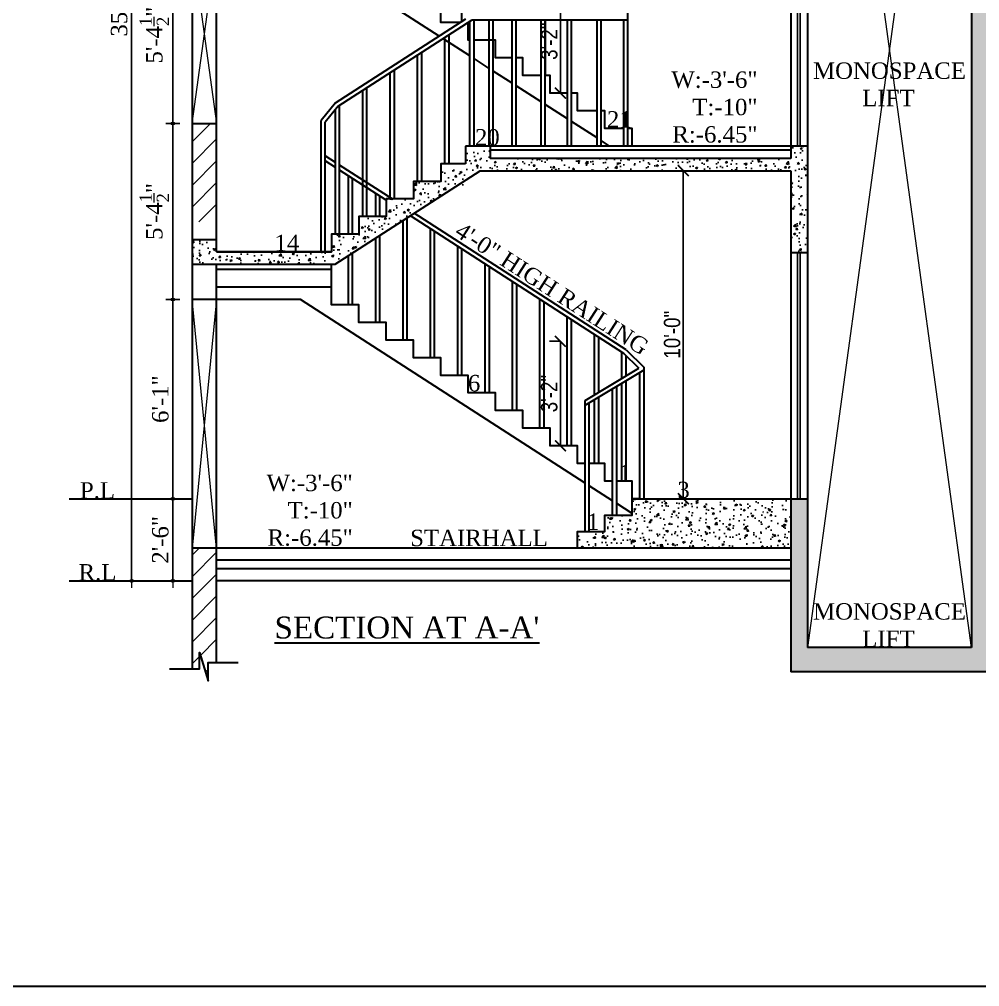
# Model space of a CAD drawing. Header units: feet. Extents: x 29269 to 32217, y -19918 to 20536.
# Drawn here: x 30485.9 to 30837, y -19918 to -19564.2 of the extents above; entities that cross this region are included whole.
import ezdxf
from ezdxf.enums import TextEntityAlignment as Align

# ---------------------------------------------------------------- set-up
doc = ezdxf.new("R2010")
doc.units = ezdxf.units.FT
doc.header["$MEASUREMENT"] = 0
doc.header["$PDMODE"] = 2
doc.layers.get('0').update_dxf_attribs({"lineweight": 30})
doc.layers.add('BLK_1_PARAPET_HT', color=2, linetype='Continuous', plot=False)
for name, color, linetype, lineweight in [('BLK_1_STAIR_HEADROOM', 7, 'Continuous', 0), ('D.DIM.', 191, 'Continuous', 5), ('HAT', 8, 'Continuous', 25), ('HATCH', 9, 'Continuous', 20), ('staircase', 200, 'Continuous', 30), ('TEXT', 150, 'Continuous', 30), ('WAII', 1, 'Continuous', 25), ('WALL', 10, 'Continuous', 30)]:
    doc.layers.add(name, color=color, linetype=linetype, lineweight=lineweight)
doc.styles.add('GURPREET', font='times.ttf')
doc.styles.get("Standard").update_dxf_attribs({"font": 'ARIALN.TTF'})
doc.dimstyles.new('GURPREET', dxfattribs={"dimtxt": 6, "dimasz": 0.4, "dimexe": 0.18, "dimexo": 0.0625, "dimgap": 1.5, "dimtad": 1, "dimdec": 1, "dimzin": 3, "dimdsep": 46, "dimlunit": 4, "dimtxsty": 'GURPREET', "dimblk": 'DIM TIK', "dimcen": 1, "dimse1": 1, "dimse2": 1, "dimclrd": 4, "dimclrt": 7, "dimadec": 0, "dimazin": 0, "dimtfac": 0.75, "dimtdec": 1, "dimtix": 1, "dimtmove": 2, "dimatfit": 3, "dimfxl": 0.18, "dimtolj": 1, "dimtzin": 0, "dimlwd": 25, "dimarcsym": 0})
doc.dimstyles.get("Standard").update_dxf_attribs({"dimtxt": 6, "dimasz": 4, "dimexe": 4, "dimexo": 4, "dimgap": 1, "dimtad": 1, "dimdec": 1, "dimzin": 3, "dimdsep": 46, "dimlunit": 4, "dimtxsty": 'Standard', "dimblk": 'ARCHTICK', "dimcen": 0.09, "dimadec": 0, "dimazin": 0, "dimtfac": 1.005, "dimtdec": 1, "dimtofl": 0, "dimtmove": 2, "dimatfit": 3, "dimfxl": 4, "dimfxlon": 1, "dimtolj": 1, "dimtzin": 0, "dimarcsym": 0})
pattern_1 = [(45, (-4015.833, -36919.582), (-3.97747564, 3.97747564), [])]
pattern_2 = [(50, (-4015.833, -36919.582), (7.1726018, -0.62752135), [0.75, -8.25]), (355, (-4015.833, -36919.582), (-1.3875133, 7.5219213), [0.6, -6.6]), (100.4514, (-4015.235, -36919.6344), (5.7850938, 6.8943954), [0.6374019, -7.0114211]), (46.1842, (-4015.833, -36917.582), (10.6724105, -1.6551901), [1.125, -12.375]), (96.6356, (-4014.944, -36917.72), (9.346627, 9.7411787), [0.956103, -10.51713]), (351.1842, (-4015.833, -36917.582), (9.3466195, 9.741186), [0.9, -9.9]), (21, (-4014.833, -36918.082), (5.9690705, -4.0261889), [0.75, -8.25]), (326, (-4014.833, -36918.082), (2.4331533, 7.2515005), [0.6, -6.6]), (71.4514, (-4014.3355, -36918.4176), (8.4022263, 3.225305), [0.6374019, -7.0114211]), (37.5, (-4015.833, -36919.582), (0.12159855, 3.32893854), [0, -6.52, 0, -6.7, 0, -6.625]), (7.5, (-4015.833, -36919.582), (2.63069537, 3.94411712), [0, -3.82, 0, -6.37, 0, -2.525]), (327.5, (-4018.063, -36919.582), (5.33822436, -0.22554872), [0, -2.5, 0, -7.8, 0, -10.35]), (317.5, (-4019.063, -36919.582), (5.8318617, 1.0010498), [0, -3.25, 0, -5.18, 0, -7.35])]
pattern_3 = [(50, (-4015.833, -36884.417), (7.1726018, -0.62752135), [0.75, -8.25]), (355, (-4015.833, -36884.417), (-1.3875133, 7.5219213), [0.6, -6.6]), (100.4514, (-4015.235, -36884.469), (5.7850938, 6.8943954), [0.6374019, -7.0114211]), (46.1842, (-4015.833, -36882.417), (10.6724105, -1.6551901), [1.125, -12.375]), (96.6356, (-4014.944, -36882.555), (9.346627, 9.7411787), [0.956103, -10.51713]), (351.1842, (-4015.833, -36882.417), (9.3466195, 9.741186), [0.9, -9.9]), (21, (-4014.833, -36882.917), (5.9690705, -4.0261889), [0.75, -8.25]), (326, (-4014.833, -36882.917), (2.4331533, 7.2515005), [0.6, -6.6]), (71.4514, (-4014.3355, -36883.2524), (8.4022263, 3.225305), [0.6374019, -7.0114211]), (37.5, (-4015.833, -36884.417), (0.12159855, 3.32893854), [0, -6.52, 0, -6.7, 0, -6.625]), (7.5, (-4015.833, -36884.417), (2.63069537, 3.94411712), [0, -3.82, 0, -6.37, 0, -2.525]), (327.5, (-4018.063, -36884.417), (5.33822436, -0.22554872), [0, -2.5, 0, -7.8, 0, -10.35]), (317.5, (-4019.063, -36884.417), (5.8318617, 1.0010498), [0, -3.25, 0, -5.18, 0, -7.35])]

# ---------------------------------------------------------------- blocks, each defined once
blk = doc.blocks.new('DIM TIK')
blk.add_hatch(color=7).paths.add_polyline_path([(-1.45, 0, 1), (1.45, 0, 1)])
at = {"color": 7}
for p, q in [((0, 1.45), (0, 6.43)), ((1.45, 0), (6.43, 0)), ((-6.43, 0), (-1.45, 0)), ((0, -6.43), (0, -1.45))]:
    blk.add_line(p, q, dxfattribs=at)
blk.add_circle((0, 0), 1.45, dxfattribs=at)
blk = doc.blocks.new('*D213')
at = {"layer": 'D.DIM.', "color": 4, "linetype": 'Continuous', "lineweight": 25, "transparency": 16777216}
blk.add_line((30542.01, -19769.15), (30542.01, -19739.95), dxfattribs=at)
at = {"layer": 'Defpoints', "color": 0, "transparency": 16777216}
for p in [(30542.01, -19739.55), (30549.03, -19739.55), (30549.03, -19769.55)]:
    blk.add_point(p, dxfattribs=at)
at = {"layer": 'D.DIM.', "color": 4, "lineweight": 25, "transparency": 16777216, "xscale": 0.4, "yscale": 0.4, "zscale": 0.4}
for p, rotation in [((30542.01, -19739.55), 90), ((30542.01, -19769.55), 270)]:
    blk.add_blockref('DIM TIK', p, dxfattribs=dict(at, rotation=rotation))
at = {"layer": 'D.DIM.', "color": 7, "transparency": 16777216, "insert": (30537.46, -19754.55), "char_height": 6, "attachment_point": 5, "rotation": 90, "style": 'GURPREET'}
blk.add_mtext('\\A1;2\'-6"', dxfattribs=at)
blk = doc.blocks.new('*D214')
at = {"layer": 'D.DIM.', "color": 4, "linetype": 'Continuous', "lineweight": 25, "transparency": 16777216}
blk.add_line((30542.01, -19666.25), (30542.01, -19602.7), dxfattribs=at)
at = {"layer": 'Defpoints', "color": 0, "transparency": 16777216}
for p in [(30542.01, -19602.3), (30549.03, -19602.3), (30549.03, -19666.65)]:
    blk.add_point(p, dxfattribs=at)
at = {"layer": 'D.DIM.', "color": 4, "lineweight": 25, "transparency": 16777216, "xscale": 0.4, "yscale": 0.4, "zscale": 0.4}
for p, rotation in [((30542.01, -19602.3), 90), ((30542.01, -19666.65), 270)]:
    blk.add_blockref('DIM TIK', p, dxfattribs=dict(at, rotation=rotation))
at = {"layer": 'D.DIM.', "color": 7, "transparency": 16777216, "insert": (30535.22, -19634.47), "char_height": 6, "attachment_point": 5, "rotation": 90, "style": 'GURPREET'}
blk.add_mtext('\\A1;5\'-4{\\H0.750000x;\\S1/2;}"', dxfattribs=at)
blk = doc.blocks.new('*D215')
at = {"layer": 'D.DIM.', "color": 4, "linetype": 'Continuous', "lineweight": 25, "transparency": 16777216}
blk.add_line((30542.01, -19601.9), (30542.01, -19538.05), dxfattribs=at)
at = {"layer": 'Defpoints', "color": 0, "transparency": 16777216}
for p in [(30542.01, -19537.65), (30558.03, -19537.65), (30549.03, -19602.3)]:
    blk.add_point(p, dxfattribs=at)
at = {"layer": 'D.DIM.', "color": 4, "lineweight": 25, "transparency": 16777216, "xscale": 0.4, "yscale": 0.4, "zscale": 0.4}
for p, rotation in [((30542.01, -19537.65), 90), ((30542.01, -19602.3), 270)]:
    blk.add_blockref('DIM TIK', p, dxfattribs=dict(at, rotation=rotation))
at = {"layer": 'D.DIM.', "color": 7, "transparency": 16777216, "insert": (30535.22, -19569.97), "char_height": 6, "attachment_point": 5, "rotation": 90, "style": 'GURPREET'}
blk.add_mtext('\\A1;5\'-4{\\H0.750000x;\\S1/2;}"', dxfattribs=at)
blk = doc.blocks.new('*D219')
at = {"layer": 'D.DIM.', "color": 4, "linetype": 'Continuous', "lineweight": 25, "transparency": 16777216}
blk.add_line((30526.96, -19769.15), (30526.96, -19349.95), dxfattribs=at)
at = {"layer": 'Defpoints', "color": 0, "transparency": 16777216}
for p in [(30526.96, -19349.55), (30558.03, -19349.55), (30532.33, -19769.55)]:
    blk.add_point(p, dxfattribs=at)
at = {"layer": 'D.DIM.', "color": 4, "lineweight": 25, "transparency": 16777216, "xscale": 0.4, "yscale": 0.4, "zscale": 0.4}
for p, rotation in [((30526.96, -19349.55), 90), ((30526.96, -19769.55), 270)]:
    blk.add_blockref('DIM TIK', p, dxfattribs=dict(at, rotation=rotation))
at = {"layer": 'D.DIM.', "color": 7, "transparency": 16777216, "insert": (30522.4, -19559.55), "char_height": 6, "attachment_point": 5, "rotation": 90, "style": 'GURPREET'}
blk.add_mtext('\\A1;35\'-0"', dxfattribs=at)
blk = doc.blocks.new('_ArchTick')
at = {"color": 0, "linetype": 'ByBlock', "const_width": 0.15}
blk.add_lwpolyline([(-0.5, -0.5), (0.5, 0.5)], dxfattribs=at)
blk = doc.blocks.new('*D460')
at = {"layer": 'BLK_1_STAIR_HEADROOM', "color": 0, "lineweight": -2, "transparency": 16777216}
for p, q in [((30721.68, -19619.55), (30732.68, -19619.55)), ((30728.68, -19739.55), (30728.68, -19619.55)), ((30721.68, -19739.55), (30732.68, -19739.55))]:
    blk.add_line(p, q, dxfattribs=at)
at = {"layer": 'Defpoints', "color": 0, "transparency": 16777216}
for p in [(30710.03, -19619.55), (30728.68, -19619.55), (30710.03, -19739.55)]:
    blk.add_point(p, dxfattribs=at)
at = {"layer": 'BLK_1_STAIR_HEADROOM', "color": 0, "lineweight": -2, "transparency": 16777216, "xscale": 4, "yscale": 4, "zscale": 4}
for p, rotation in [((30728.68, -19619.55), 90), ((30728.68, -19739.55), 270)]:
    blk.add_blockref('_ArchTick', p, dxfattribs=dict(at, rotation=rotation))
at = {"layer": 'BLK_1_STAIR_HEADROOM', "color": 0, "transparency": 16777216, "insert": (30724.61, -19679.55), "char_height": 6, "attachment_point": 5, "rotation": 90}
blk.add_mtext('\\A1;10\'-0"', dxfattribs=at)
blk = doc.blocks.new('*D470')
at = {"layer": 'BLK_1_PARAPET_HT', "color": 0, "lineweight": -2, "transparency": 16777216}
for p, q in [((30683.82, -19681.95), (30679.74, -19681.95)), ((30683.74, -19720.2), (30683.74, -19681.95)), ((30683.74, -19720.2), (30679.74, -19720.2))]:
    blk.add_line(p, q, dxfattribs=at)
at = {"layer": 'Defpoints', "color": 0, "transparency": 16777216}
for p in [(30683.74, -19681.95), (30687.82, -19681.95), (30685.03, -19720.2)]:
    blk.add_point(p, dxfattribs=at)
at = {"layer": 'BLK_1_PARAPET_HT', "color": 0, "lineweight": -2, "transparency": 16777216, "xscale": 4, "yscale": 4, "zscale": 4}
for p, rotation in [((30683.74, -19681.95), 90), ((30683.74, -19720.2), 270)]:
    blk.add_blockref('_ArchTick', p, dxfattribs=dict(at, rotation=rotation))
at = {"layer": 'BLK_1_PARAPET_HT', "color": 0, "transparency": 16777216, "insert": (30679.68, -19701.08), "char_height": 6, "attachment_point": 5, "rotation": 90}
blk.add_mtext('\\A1;3\'-2"', dxfattribs=at)
blk = doc.blocks.new('*D471')
at = {"layer": 'BLK_1_PARAPET_HT', "color": 0, "lineweight": -2, "transparency": 16777216}
for p, q in [((30683.82, -19553.17), (30679.74, -19553.17)), ((30683.74, -19591.2), (30683.74, -19553.17)), ((30683.74, -19591.2), (30679.74, -19591.2))]:
    blk.add_line(p, q, dxfattribs=at)
at = {"layer": 'Defpoints', "color": 0, "transparency": 16777216}
for p in [(30683.74, -19553.17), (30687.82, -19553.17), (30685.03, -19591.2)]:
    blk.add_point(p, dxfattribs=at)
at = {"layer": 'BLK_1_PARAPET_HT', "color": 0, "lineweight": -2, "transparency": 16777216, "xscale": 4, "yscale": 4, "zscale": 4}
for p, rotation in [((30683.74, -19553.17), 90), ((30683.74, -19591.2), 270)]:
    blk.add_blockref('_ArchTick', p, dxfattribs=dict(at, rotation=rotation))
at = {"layer": 'BLK_1_PARAPET_HT', "color": 0, "transparency": 16777216, "insert": (30679.68, -19572.19), "char_height": 6, "attachment_point": 5, "rotation": 90}
blk.add_mtext('\\A1;3\'-2"', dxfattribs=at)
blk = doc.blocks.new('*D541')
at = {"layer": 'D.DIM.', "color": 4, "linetype": 'Continuous', "lineweight": 25, "transparency": 16777216}
blk.add_line((30542.01, -19769.15), (30542.01, -19739.95), dxfattribs=at)
at = {"layer": 'Defpoints', "color": 0, "transparency": 16777216}
for p in [(30542.01, -19739.55), (30549.03, -19739.55), (30549.03, -19769.55)]:
    blk.add_point(p, dxfattribs=at)
at = {"layer": 'D.DIM.', "color": 4, "lineweight": 25, "transparency": 16777216, "xscale": 0.4, "yscale": 0.4, "zscale": 0.4}
for p, rotation in [((30542.01, -19739.55), 90), ((30542.01, -19769.55), 270)]:
    blk.add_blockref('DIM TIK', p, dxfattribs=dict(at, rotation=rotation))
at = {"layer": 'D.DIM.', "color": 7, "transparency": 16777216, "insert": (30537.46, -19754.55), "char_height": 6, "attachment_point": 5, "rotation": 90, "style": 'GURPREET'}
blk.add_mtext('\\A1;2\'-6"', dxfattribs=at)
blk = doc.blocks.new('*D542')
at = {"layer": 'D.DIM.', "color": 4, "linetype": 'Continuous', "lineweight": 25, "transparency": 16777216}
blk.add_line((30542.01, -19739.15), (30542.01, -19667.05), dxfattribs=at)
at = {"layer": 'Defpoints', "color": 0, "transparency": 16777216}
for p in [(30542.01, -19666.65), (30549.03, -19666.65), (30549.03, -19739.55)]:
    blk.add_point(p, dxfattribs=at)
at = {"layer": 'D.DIM.', "color": 4, "lineweight": 25, "transparency": 16777216, "xscale": 0.4, "yscale": 0.4, "zscale": 0.4}
for p, rotation in [((30542.01, -19666.65), 90), ((30542.01, -19739.55), 270)]:
    blk.add_blockref('DIM TIK', p, dxfattribs=dict(at, rotation=rotation))
at = {"layer": 'D.DIM.', "color": 7, "transparency": 16777216, "insert": (30537.46, -19703.1), "char_height": 6, "attachment_point": 5, "rotation": 90, "style": 'GURPREET'}
blk.add_mtext('\\A1;6\'-1"', dxfattribs=at)
blk = doc.blocks.new('*D543')
at = {"layer": 'D.DIM.', "color": 4, "linetype": 'Continuous', "lineweight": 25, "transparency": 16777216}
blk.add_line((30542.01, -19666.25), (30542.01, -19602.7), dxfattribs=at)
at = {"layer": 'Defpoints', "color": 0, "transparency": 16777216}
for p in [(30542.01, -19602.3), (30549.03, -19602.3), (30549.03, -19666.65)]:
    blk.add_point(p, dxfattribs=at)
at = {"layer": 'D.DIM.', "color": 4, "lineweight": 25, "transparency": 16777216, "xscale": 0.4, "yscale": 0.4, "zscale": 0.4}
for p, rotation in [((30542.01, -19602.3), 90), ((30542.01, -19666.65), 270)]:
    blk.add_blockref('DIM TIK', p, dxfattribs=dict(at, rotation=rotation))
at = {"layer": 'D.DIM.', "color": 7, "transparency": 16777216, "insert": (30535.22, -19634.47), "char_height": 6, "attachment_point": 5, "rotation": 90, "style": 'GURPREET'}
blk.add_mtext('\\A1;5\'-4{\\H0.750000x;\\S1/2;}"', dxfattribs=at)
blk = doc.blocks.new('*D544')
at = {"layer": 'D.DIM.', "color": 4, "linetype": 'Continuous', "lineweight": 25, "transparency": 16777216}
blk.add_line((30542.01, -19601.9), (30542.01, -19538.05), dxfattribs=at)
at = {"layer": 'Defpoints', "color": 0, "transparency": 16777216}
for p in [(30542.01, -19537.65), (30558.03, -19537.65), (30549.03, -19602.3)]:
    blk.add_point(p, dxfattribs=at)
at = {"layer": 'D.DIM.', "color": 4, "lineweight": 25, "transparency": 16777216, "xscale": 0.4, "yscale": 0.4, "zscale": 0.4}
for p, rotation in [((30542.01, -19537.65), 90), ((30542.01, -19602.3), 270)]:
    blk.add_blockref('DIM TIK', p, dxfattribs=dict(at, rotation=rotation))
at = {"layer": 'D.DIM.', "color": 7, "transparency": 16777216, "insert": (30535.22, -19569.97), "char_height": 6, "attachment_point": 5, "rotation": 90, "style": 'GURPREET'}
blk.add_mtext('\\A1;5\'-4{\\H0.750000x;\\S1/2;}"', dxfattribs=at)
blk = doc.blocks.new('*D548')
at = {"layer": 'D.DIM.', "color": 4, "linetype": 'Continuous', "lineweight": 25, "transparency": 16777216}
blk.add_line((30526.96, -19769.15), (30526.96, -19349.95), dxfattribs=at)
at = {"layer": 'Defpoints', "color": 0, "transparency": 16777216}
for p in [(30526.96, -19349.55), (30558.03, -19349.55), (30532.33, -19769.55)]:
    blk.add_point(p, dxfattribs=at)
at = {"layer": 'D.DIM.', "color": 4, "lineweight": 25, "transparency": 16777216, "xscale": 0.4, "yscale": 0.4, "zscale": 0.4}
for p, rotation in [((30526.96, -19349.55), 90), ((30526.96, -19769.55), 270)]:
    blk.add_blockref('DIM TIK', p, dxfattribs=dict(at, rotation=rotation))
at = {"layer": 'D.DIM.', "color": 7, "transparency": 16777216, "insert": (30522.4, -19559.55), "char_height": 6, "attachment_point": 5, "rotation": 90, "style": 'GURPREET'}
blk.add_mtext('\\A1;35\'-0"', dxfattribs=at)

msp = doc.modelspace()

# ---------------------------------------------------------------- hatches: boundary and pattern name
at = {"layer": 'HAT'}
h = msp.add_hatch(dxfattribs=at)
h.set_pattern_fill('AR-CONC', color=256)
h.set_pattern_definition([(50, (-4015.833, -36919.582), (7.1726018, -0.62752135), [0.75, -8.25]), (355, (-4015.833, -36919.582), (-1.3875133, 7.5219213), [0.6, -6.6]), (100.451444, (-4015.235, -36919.6344), (5.7850885, 6.8943999), [0.6374019, -7.0114211]), (46.1842, (-4015.833, -36917.582), (10.6724133, -1.6551928), [1.125, -12.375]), (96.635635, (-4014.944, -36917.72), (9.3466195, 9.741186), [0.9561034, -10.5171376]), (351.184164, (-4015.833, -36917.582), (9.3466195, 9.741186), [0.9, -9.9]), (21, (-4014.833, -36918.082), (5.9690705, -4.0261889), [0.75, -8.25]), (326, (-4014.833, -36918.082), (2.4331533, 7.2515005), [0.6, -6.6]), (71.451445, (-4014.3355, -36918.4176), (8.4022238, 3.2253115), [0.6374019, -7.0114211]), (37.5, (-4015.833, -36919.582), (0.12159855, 3.32893854), [0, -6.52, 0, -6.7, 0, -6.625]), (7.5, (-4015.833, -36919.582), (2.63069537, 3.94411712), [0, -3.82, 0, -6.37, 0, -2.525]), (327.5, (-4018.063, -36919.582), (5.33822436, -0.22554872), [0, -2.5, 0, -7.8, 0, -10.35]), (317.5, (-4019.063, -36919.582), (5.8318617, 1.0010498), [0, -3.25, 0, -5.18, 0, -7.35])])
h.paths.add_polyline_path([(30840.03, -19349.55), (30834.03, -19349.55), (30834.03, -19793.88), (30774.03, -19793.88), (30774.03, -19739.55), (30768.03, -19739.55), (30768.03, -19802.88), (30840.03, -19802.88), (30840.03, -19619.55), (31144.53, -19619.55), (31144.53, -19637.55), (31149.03, -19637.55), (31149.03, -19562.55), (31144.53, -19562.55), (31144.53, -19610.55), (31140.03, -19610.55), (31140.03, -19615.05), (31077.03, -19615.05), (31077.03, -19610.55), (31068.03, -19610.55), (31068.03, -19615.05), (30840.03, -19615.05), (30840.03, -19490.55), (31144.53, -19490.55), (31144.53, -19508.55), (31149.03, -19508.55), (31149.03, -19433.55), (31144.53, -19433.55), (31144.53, -19481.55), (31140.03, -19481.55), (31140.03, -19486.05), (31077.03, -19486.05), (31077.03, -19481.55), (31068.03, -19481.55), (31068.03, -19486.05), (30840.03, -19486.05)])
h = msp.add_hatch(dxfattribs=at)
h.set_pattern_fill('ANSI31', color=256, scale=45)
h.set_pattern_definition(pattern_1)
h.paths.add_polyline_path([(30558.03, -19602.3), (30549.03, -19602.3), (30549.03, -19638.3), (30558.03, -19638.3)])
h = msp.add_hatch(dxfattribs=at)
h.set_pattern_fill('AR-CONC', color=256)
h.set_pattern_definition(pattern_3)
h.paths.add_polyline_path([(30658.03, -19615.05), (30649.18, -19615.05), (30649.18, -19610.55), (30658.03, -19610.55)])
h = msp.add_hatch(dxfattribs=at)
h.set_pattern_fill('AR-CONC', color=256)
h.set_pattern_definition(pattern_2)
h.paths.add_polyline_path([(30774.03, -19610.55), (30768.03, -19610.55), (30768.03, -19615.05), (30740.65, -19615.05), (30740.65, -19619.55), (30768.03, -19619.55), (30768.03, -19649.55), (30774.03, -19649.55)])
h = msp.add_hatch(dxfattribs=at)
h.set_pattern_fill('AR-CONC', color=256)
h.set_pattern_definition(pattern_2)
h.paths.add_polyline_path([(30740.65, -19615.05), (30649.03, -19615.05), (30649.03, -19619.55), (30740.65, -19619.55)])
h = msp.add_hatch(dxfattribs=at)
h.set_pattern_fill('AR-CONC', color=256)
h.set_pattern_definition([(50, (-4015.833, -36926.032), (7.1726018, -0.62752135), [0.75, -8.25]), (355, (-4015.833, -36926.032), (-1.3875133, 7.5219213), [0.6, -6.6]), (100.4514, (-4015.235, -36926.0844), (5.7850938, 6.8943954), [0.6374019, -7.0114211]), (46.1842, (-4015.833, -36924.032), (10.6724105, -1.6551901), [1.125, -12.375]), (96.6356, (-4014.944, -36924.17), (9.346627, 9.7411787), [0.956103, -10.51713]), (351.1842, (-4015.833, -36924.032), (9.3466195, 9.741186), [0.9, -9.9]), (21, (-4014.833, -36924.532), (5.9690705, -4.0261889), [0.75, -8.25]), (326, (-4014.833, -36924.532), (2.4331533, 7.2515005), [0.6, -6.6]), (71.4514, (-4014.3355, -36924.8676), (8.4022263, 3.225305), [0.6374019, -7.0114211]), (37.5, (-4015.833, -36926.032), (0.12159855, 3.32893854), [0, -6.52, 0, -6.7, 0, -6.625]), (7.5, (-4015.833, -36926.032), (2.63069537, 3.94411712), [0, -3.82, 0, -6.37, 0, -2.525]), (327.5, (-4018.063, -36926.032), (5.33822436, -0.22554872), [0, -2.5, 0, -7.8, 0, -10.35]), (317.5, (-4019.063, -36926.032), (5.8318617, 1.0010498), [0, -3.25, 0, -5.18, 0, -7.35])])
h.paths.add_polyline_path([(30644.38, -19626), (30649.03, -19626), (30649.03, -19617), (30640.03, -19617), (30640.03, -19623.45), (30630.03, -19623.45), (30630.03, -19629.9), (30620.03, -19629.9), (30620.03, -19636.35), (30610.03, -19636.35), (30610.03, -19642.8), (30600.03, -19642.8), (30600.03, -19649.25), (30558.03, -19649.25), (30558.03, -19644.75), (30549.03, -19644.75), (30549.03, -19653.75), (30601.36, -19653.75)])
h = msp.add_hatch(dxfattribs=at)
h.set_pattern_fill('AR-CONC', color=256)
h.set_pattern_definition([(50, (-4025.833, -36919.582), (7.1726018, -0.62752135), [0.75, -8.25]), (355, (-4025.833, -36919.582), (-1.3875133, 7.5219213), [0.6, -6.6]), (100.4514, (-4025.235, -36919.6344), (5.7850938, 6.8943954), [0.6374019, -7.0114211]), (46.1842, (-4025.833, -36917.582), (10.6724105, -1.6551901), [1.125, -12.375]), (96.6356, (-4024.944, -36917.72), (9.346627, 9.7411787), [0.956103, -10.51713]), (351.1842, (-4025.833, -36917.582), (9.3466195, 9.741186), [0.9, -9.9]), (21, (-4024.833, -36918.082), (5.9690705, -4.0261889), [0.75, -8.25]), (326, (-4024.833, -36918.082), (2.4331533, 7.2515005), [0.6, -6.6]), (71.4514, (-4024.3355, -36918.4176), (8.4022263, 3.225305), [0.6374019, -7.0114211]), (37.5, (-4025.833, -36919.582), (0.12159855, 3.32893854), [0, -6.52, 0, -6.7, 0, -6.625]), (7.5, (-4025.833, -36919.582), (2.63069537, 3.94411712), [0, -3.82, 0, -6.37, 0, -2.525]), (327.5, (-4028.063, -36919.582), (5.33822436, -0.22554872), [0, -2.5, 0, -7.8, 0, -10.35]), (317.5, (-4029.063, -36919.582), (5.8318617, 1.0010498), [0, -3.25, 0, -5.18, 0, -7.35])])
h.paths.add_polyline_path([(30758.03, -19739.55), (30710.03, -19739.55), (30710.03, -19745.55), (30700.03, -19745.55), (30700.03, -19751.55), (30690.03, -19751.55), (30690.03, -19757.55), (30758.03, -19757.55)])
h = msp.add_hatch(dxfattribs=at)
h.set_pattern_fill('AR-CONC', color=256)
h.set_pattern_definition(pattern_3)
h.paths.add_polyline_path([(30768.03, -19739.55), (30758.49, -19739.55), (30758.49, -19757.55), (30768.03, -19757.55)])
h = msp.add_hatch(dxfattribs=at)
h.set_pattern_fill('ANSI31', color=256, scale=45)
h.set_pattern_definition(pattern_1)
h.paths.add_polyline_path([(30558.03, -19757.55), (30549.03, -19757.55), (30549.03, -19801.76), (30551.79, -19801.76), (30551.79, -19795.71), (30554.89, -19806.1), (30554.89, -19799.43), (30558.03, -19799.43)])

# ---------------------------------------------------------------- linework, layer by layer
at = {"layer": 'HATCH'}
for p, q in [((30834.03, -19793.88), (30774.03, -19355.55)), ((30834.03, -19355.55), (30774.03, -19793.88)), ((30549.03, -19602.3), (30558.03, -19537.65)), ((30549.03, -19537.65), (30558.03, -19602.3)), ((30558.03, -19666.65), (30549.03, -19757.55)), ((30558.03, -19757.55), (30549.03, -19666.65))]:
    msp.add_line(p, q, dxfattribs=at)
at = {"layer": 'staircase'}
for p, q in [((30647.68, -19565.02), (30647.68, -19518.27)), ((30708.44, -19604.1), (30708.44, -19556.1)), ((30601.51, -19594.8), (30649.18, -19564.05)), ((30602.52, -19595.93), (30651.46, -19564.36)), ((30650.65, -19610.55), (30650.65, -19564.89)), ((30651.46, -19564.36), (30659.18, -19564.36)), ((30652.15, -19610.55), (30652.15, -19564.36)), ((30657.68, -19610.55), (30657.68, -19564.36)), ((30657.68, -19571.85), (30657.68, -19564.36)), ((30659.18, -19610.55), (30659.18, -19564.36)), ((30659.18, -19564.36), (30666.09, -19564.36)), ((30659.18, -19571.85), (30659.18, -19564.36)), ((30666.09, -19610.55), (30666.09, -19564.36)), ((30666.09, -19564.36), (30676.75, -19564.36)), ((30666.09, -19578.3), (30666.09, -19564.36)), ((30667.59, -19610.55), (30667.59, -19564.36)), ((30667.59, -19578.3), (30667.59, -19564.36)), ((30676.68, -19610.55), (30676.68, -19564.36)), ((30676.75, -19564.36), (30686.3, -19564.36)), ((30676.75, -19584.75), (30676.75, -19564.36)), ((30678.18, -19610.55), (30678.18, -19564.36)), ((30678.25, -19584.75), (30678.25, -19564.36)), ((30686.3, -19610.55), (30686.3, -19564.36)), ((30686.3, -19564.36), (30698.64, -19564.36)), ((30686.3, -19591.2), (30686.3, -19564.36)), ((30687.8, -19610.55), (30687.8, -19564.36)), ((30687.8, -19591.2), (30687.8, -19564.36)), ((30697.14, -19610.55), (30697.14, -19564.36)), ((30697.14, -19597.65), (30697.14, -19564.36)), ((30698.64, -19610.55), (30698.64, -19564.36)), ((30698.64, -19564.36), (30708.44, -19564.36)), ((30698.64, -19597.65), (30698.64, -19564.36)), ((30706.94, -19610.55), (30706.94, -19564.36)), ((30706.94, -19604.1), (30706.94, -19564.36)), ((30708.44, -19610.55), (30708.44, -19563.1)), ((30641.51, -19617), (30641.51, -19570.78)), ((30643.01, -19617), (30643.01, -19569.82)), ((30633.01, -19623.45), (30633.01, -19576.27)), ((30631.51, -19623.45), (30631.51, -19577.23)), ((30621.51, -19629.9), (30621.51, -19583.68)), ((30623.01, -19629.9), (30623.01, -19582.72)), ((30611.51, -19636.35), (30611.51, -19590.13)), ((30613.01, -19636.35), (30613.01, -19589.17)), ((30601.51, -19594.8), (30596.25, -19601.25)), ((30602.52, -19595.93), (30597.75, -19601.78)), ((30601.51, -19642.8), (30601.51, -19597.17)), ((30603.01, -19642.8), (30603.01, -19595.62)), ((30596.25, -19649.25), (30596.25, -19601.25)), ((30597.75, -19649.25), (30597.75, -19601.78)), ((30601.51, -19616.58), (30597.75, -19614.15)), ((30601.51, -19618.36), (30597.75, -19615.93)), ((30622.16, -19629.9), (30603.01, -19617.54)), ((30620.03, -19630.31), (30603.01, -19619.33)), ((30606.25, -19642.8), (30606.25, -19621.42)), ((30607.75, -19642.8), (30607.75, -19622.38)), ((30616.25, -19636.35), (30616.25, -19627.87)), ((30617.75, -19636.35), (30617.75, -19628.83)), ((30627.75, -19681.5), (30627.75, -19636.73)), ((30706.93, -19686.36), (30628.87, -19636.01)), ((30707.75, -19685.1), (30630.25, -19635.12)), ((30626.25, -19681.5), (30626.25, -19637.7)), ((30617.75, -19675.05), (30617.75, -19643.18)), ((30636.25, -19687.95), (30636.25, -19640.77)), ((30637.75, -19687.95), (30637.75, -19641.73)), ((30616.25, -19675.05), (30616.25, -19644.15)), ((30646.25, -19694.4), (30646.25, -19647.22)), ((30606.25, -19668.6), (30606.25, -19650.6)), ((30607.75, -19668.6), (30607.75, -19649.63)), ((30647.75, -19694.4), (30647.75, -19648.18)), ((30656.25, -19700.85), (30656.25, -19653.67)), ((30657.75, -19700.85), (30657.75, -19654.63)), ((30666.25, -19707.3), (30666.25, -19660.12)), ((30667.75, -19707.3), (30667.75, -19661.08)), ((30676.25, -19713.75), (30676.25, -19666.57)), ((30677.75, -19713.75), (30677.75, -19667.53)), ((30686.25, -19720.2), (30686.25, -19673.02)), ((30687.75, -19720.2), (30687.75, -19673.98)), ((30696.25, -19701.49), (30696.25, -19679.47)), ((30697.75, -19700.59), (30697.75, -19680.43)), ((30706.25, -19695.49), (30706.25, -19685.92)), ((30706.69, -19686.17), (30712.41, -19691.79)), ((30707.75, -19685.1), (30714.31, -19691.55)), ((30707.75, -19694.59), (30707.75, -19687.2)), ((30692.81, -19703.55), (30712.41, -19691.79)), ((30692.81, -19705.3), (30714.31, -19692.4)), ((30712.81, -19739.55), (30712.81, -19693.3)), ((30714.31, -19739.55), (30714.31, -19691.55)), ((30707.75, -19733.1), (30707.75, -19696.34)), ((30702.81, -19745.55), (30702.81, -19699.3)), ((30704.31, -19745.55), (30704.31, -19698.4)), ((30706.25, -19733.1), (30706.25, -19697.24)), ((30692.81, -19751.55), (30692.81, -19703.55)), ((30696.25, -19726.65), (30696.25, -19703.24)), ((30697.75, -19726.65), (30697.75, -19702.34)), ((30694.31, -19751.55), (30694.31, -19704.4))]:
    msp.add_line(p, q, dxfattribs=at)
at = {"layer": 'WAII'}
for p, q in [((30770.42, -19520.55), (30770.42, -19610.55)), ((30771.42, -19520.55), (30771.42, -19610.55)), ((30770.42, -19649.55), (30770.42, -19739.55)), ((30771.42, -19649.55), (30771.42, -19739.55))]:
    msp.add_line(p, q, dxfattribs=at)
at = {"layer": 'WALL'}
for p, q in [((30549.03, -19349.55), (30549.03, -19801.76)), ((30774.03, -19355.55), (30774.03, -19793.88)), ((30834.03, -19355.55), (30834.03, -19793.88)), ((30768.03, -19490.55), (30768.03, -19615.05)), ((30558.03, -19649.25), (30558.03, -19524.75)), ((30774.03, -19610.55), (30649.03, -19610.55)), ((30649.03, -19610.55), (30649.03, -19617)), ((30658.03, -19610.55), (30658.03, -19615.05)), ((30768.03, -19612.05), (30658.03, -19612.05)), ((30768.03, -19615.05), (30658.03, -19615.05)), ((30768.03, -19619.55), (30768.03, -19802.88)), ((30558.03, -19649.25), (30558.03, -19647.3)), ((30558.03, -19649.25), (30600.03, -19649.25)), ((30774.03, -19649.55), (30768.03, -19649.55)), ((30558.03, -19799.43), (30558.03, -19653.75)), ((30600.03, -19662.15), (30600.03, -19653.75)), ((30600.03, -19655.7), (30558.03, -19655.7)), ((30600.03, -19662.15), (30558.03, -19662.15)), ((30558.03, -19666.65), (30549.03, -19666.65)), ((30504.1, -19739.55), (30549.03, -19739.55)), ((30768.03, -19757.55), (30549.03, -19757.55)), ((30768.03, -19762.04), (30558.03, -19762.04)), ((30768.03, -19765.18), (30558.03, -19765.18)), ((30504.1, -19769.55), (30549.03, -19769.55)), ((30768.03, -19769.55), (30558.03, -19769.55)), ((30834.03, -19793.88), (30774.03, -19793.88)), ((30840.03, -19802.88), (30768.03, -19802.88))]:
    msp.add_line(p, q, dxfattribs=at)
msp.add_lwpolyline([(29623.74, -18780.35), (31444.88, -18780.35), (31444.88, -19917.96), (29623.74, -19917.96)], close=True, dxfattribs=at)
for points in [[(30647.09, -19565.4), (30640.03, -19565.4), (30640.03, -19558.95), (30630.03, -19558.95), (30630.03, -19552.5), (30620.03, -19552.5), (30620.03, -19546.05), (30610.03, -19546.05), (30610.03, -19539.6), (30600.03, -19539.6), (30600.03, -19533.15), (30558.03, -19533.15)], [(30639.41, -19570.35), (30588.71, -19537.65), (30558.03, -19537.65)], [(30650.65, -19571.85), (30650.03, -19571.85), (30650.03, -19565.4), (30649.86, -19565.4)], [(30650.65, -19577.6), (30640.8, -19571.24)], [(30659.18, -19571.85), (30652.15, -19571.85)], [(30666.09, -19578.3), (30660.03, -19578.3), (30660.03, -19571.85), (30659.18, -19571.85)], [(30657.68, -19582.13), (30652.15, -19578.57)], [(30676.68, -19584.75), (30670.03, -19584.75), (30670.03, -19578.3), (30667.59, -19578.3)], [(30666.09, -19587.56), (30659.18, -19583.1)], [(30686.3, -19591.2), (30680.03, -19591.2), (30680.03, -19584.75), (30678.18, -19584.75)], [(30676.68, -19594.39), (30667.59, -19588.53)], [(30697.14, -19597.65), (30690.03, -19597.65), (30690.03, -19591.2), (30687.8, -19591.2)], [(30686.3, -19600.6), (30678.18, -19595.36)], [(30706.94, -19604.1), (30700.03, -19604.1), (30700.03, -19597.65), (30698.64, -19597.65)], [(30549.03, -19602.3), (30558.03, -19602.3)], [(30697.14, -19607.59), (30687.8, -19601.57)], [(30711.7, -19610.55), (30710.03, -19610.55), (30710.03, -19604.1), (30708.44, -19604.1)], [(30701.73, -19610.55), (30698.64, -19608.56)], [(30649.03, -19617), (30640.03, -19617), (30640.03, -19623.45), (30630.03, -19623.45), (30630.03, -19629.9), (30620.03, -19629.9), (30620.03, -19636.35), (30610.03, -19636.35), (30610.03, -19642.8), (30600.03, -19642.8), (30600.03, -19649.25), (30558.03, -19649.25)], [(30549.03, -19653.75), (30601.36, -19653.75), (30654.38, -19619.55), (30768.03, -19619.55)], [(30549.03, -19644.75), (30558.03, -19644.75)], [(30692.81, -19726.65), (30690.03, -19726.65), (30690.03, -19720.2), (30680.03, -19720.2), (30680.03, -19713.75), (30670.03, -19713.75), (30670.03, -19707.3), (30660.03, -19707.3), (30660.03, -19700.85), (30650.03, -19700.85), (30650.03, -19694.4), (30640.03, -19694.4), (30640.03, -19687.95), (30630.03, -19687.95), (30630.03, -19681.5), (30620.03, -19681.5), (30620.03, -19675.05), (30610.03, -19675.05), (30610.03, -19668.6), (30600.03, -19668.6), (30600.03, -19662.15), (30558.03, -19662.15)], [(30692.81, -19733.79), (30588.71, -19666.65), (30558.03, -19666.65)], [(30702.81, -19733.1), (30700.03, -19733.1), (30700.03, -19726.65), (30694.31, -19726.65)], [(30702.81, -19740.24), (30694.31, -19734.76)], [(30712.48, -19739.55), (30710.03, -19739.55), (30710.03, -19733.1), (30704.31, -19733.1)], [(30690.03, -19757.55), (30690.03, -19751.55), (30700.03, -19751.55), (30700.03, -19745.55), (30710.03, -19745.55), (30710.03, -19739.55), (30774.03, -19739.55)], [(30710.03, -19744.9), (30704.31, -19741.21)], [(30540.78, -19801.76), (30551.79, -19801.76), (30551.79, -19795.71), (30554.89, -19806.1), (30554.89, -19799.43), (30565.91, -19799.43)]]:
    msp.add_lwpolyline(points, dxfattribs=at)

# ---------------------------------------------------------------- texts
at = {"layer": 'TEXT', "style": 'GURPREET'}
for s, p in [('P.L', (30514.47, -19739.47)), ('R.L', (30514.47, -19769.44))]:
    msp.add_text(s, height=6, rotation=0, dxfattribs=at).set_placement(p, align=Align.CENTER)
for s, insert, char_height, width, attachment_point in [('\\A1;\\pi7.81103;MONOSPACE \\P\\pi25.8067;LIFT', (30768.31, -19579.97), 6, 69.9162, 1), ('W:-3\'-6"\\PT:-10"\\PR:-6.45"', (30755.81, -19583.27), 6, 68.3352, 3), ('\\pi-0.6595;21', (30709.8, -19597.79), 6, 7.0343, 3), ('\\pi-0.6595;20', (30661.54, -19604.34), 6, 7.0343, 3), ('\\pi-0.6595;14', (30588.24, -19642.95), 6, 7.0343, 3), ('\\pi-0.6595;6', (30654.44, -19694.25), 6, 7.0343, 3), ('\\pi-0.6595;1', (30709.61, -19727.06), 6, 7.0343, 3), ('W:-3\'-6"\\PT:-10"\\PR:-6.45"', (30607.81, -19730.74), 6, 68.3352, 3), ('\\pi-0.6595;3', (30731.04, -19733.28), 6, 7.0343, 3), ('\\pi-0.6595;1', (30697.94, -19744.9), 6, 7.0343, 3), ('STAIRHALL', (30679.14, -19750.86), 6, 54.0478, 3), ('\\A1;\\pi7.81103;MONOSPACE \\P\\pi25.8067;LIFT', (30768.31, -19777.73), 6, 69.9162, 1), ("{\\LSECTION AT A-A'}", (30676.03, -19782.62), 8, 142.1513, 3)]:
    msp.add_mtext(s, dxfattribs=dict(at, insert=insert, char_height=char_height, width=width, attachment_point=attachment_point))
at = {"layer": 'TEXT', "insert": (30644.17, -19635.63), "char_height": 6, "width": 88.3818, "attachment_point": 1, "rotation": 327.2774, "style": 'GURPREET'}
msp.add_mtext('\\pi4.427;4\'-0" HIGH RAILING', dxfattribs=at)

# ---------------------------------------------------------------- dimensions: what is measured, and where the dimension line sits
at = {"layer": 'BLK_1_PARAPET_HT', "color": 2}
for base, p1, p2, picture, middle in [((30683.74, -19553.17), (30685.03, -19591.2), (30687.82, -19553.17), '*D471', (30679.68, -19572.19)), ((30683.7397, -19681.9534), (30685.0346, -19720.1996), (30687.8214, -19681.9534), '*D470', (30679.6763, -19701.0765))]:
    dim = msp.add_linear_dim(base=base, p1=p1, p2=p2, angle=90, dimstyle='Standard', override={"dimfxl": 7}, dxfattribs=at)
    dim.commit()
    dim.dimension.update_dxf_attribs({"geometry": picture, "text_midpoint": middle})
at = {"layer": 'BLK_1_STAIR_HEADROOM'}
dim = msp.add_linear_dim(base=(30728.68, -19619.55), p1=(30710.03, -19739.55), p2=(30710.03, -19619.55), angle=90, dimstyle='Standard', override={"dimdec": 0, "dimfxl": 7}, dxfattribs=at)
dim.commit()
dim.dimension.update_dxf_attribs({"geometry": '*D460', "text_midpoint": (30724.61, -19679.55)})
at = {"layer": 'D.DIM.'}
for base, p1, p2, picture, middle in [((30526.96, -19349.55), (30532.33, -19769.55), (30558.03, -19349.55), '*D219', (30522.4, -19559.55)), ((30526.96, -19349.55), (30532.33, -19769.55), (30558.03, -19349.55), '*D548', (30522.4, -19559.55)), ((30542.00793914, -19537.64958782), (30549.03463557, -19602.29958782), (30558.03463557, -19537.64958782), '*D215', (30535.21576178, -19569.97458782)), ((30542.00793914, -19537.64958782), (30549.03463557, -19602.29958782), (30558.03463557, -19537.64958782), '*D544', (30535.21576178, -19569.97458782)), ((30542.00793914, -19602.29958782), (30549.03463557, -19666.64958782), (30549.03463557, -19602.29958782), '*D214', (30535.21576178, -19634.47458782)), ((30542.00793914, -19602.29958782), (30549.03463557, -19666.64958782), (30549.03463557, -19602.29958782), '*D543', (30535.21576178, -19634.47458782)), ((30542.01, -19666.65), (30549.03, -19739.55), (30549.03, -19666.65), '*D542', (30537.46, -19703.1)), ((30542.01, -19739.55), (30549.03, -19769.55), (30549.03, -19739.55), '*D213', (30537.46, -19754.55)), ((30542.01, -19739.55), (30549.03, -19769.55), (30549.03, -19739.55), '*D541', (30537.46, -19754.55))]:
    dim = msp.add_linear_dim(base=base, p1=p1, p2=p2, angle=90, dimstyle='GURPREET', dxfattribs=at)
    dim.commit()
    dim.dimension.update_dxf_attribs({"geometry": picture, "text_midpoint": middle})

doc.saveas('drawing.dxf')
